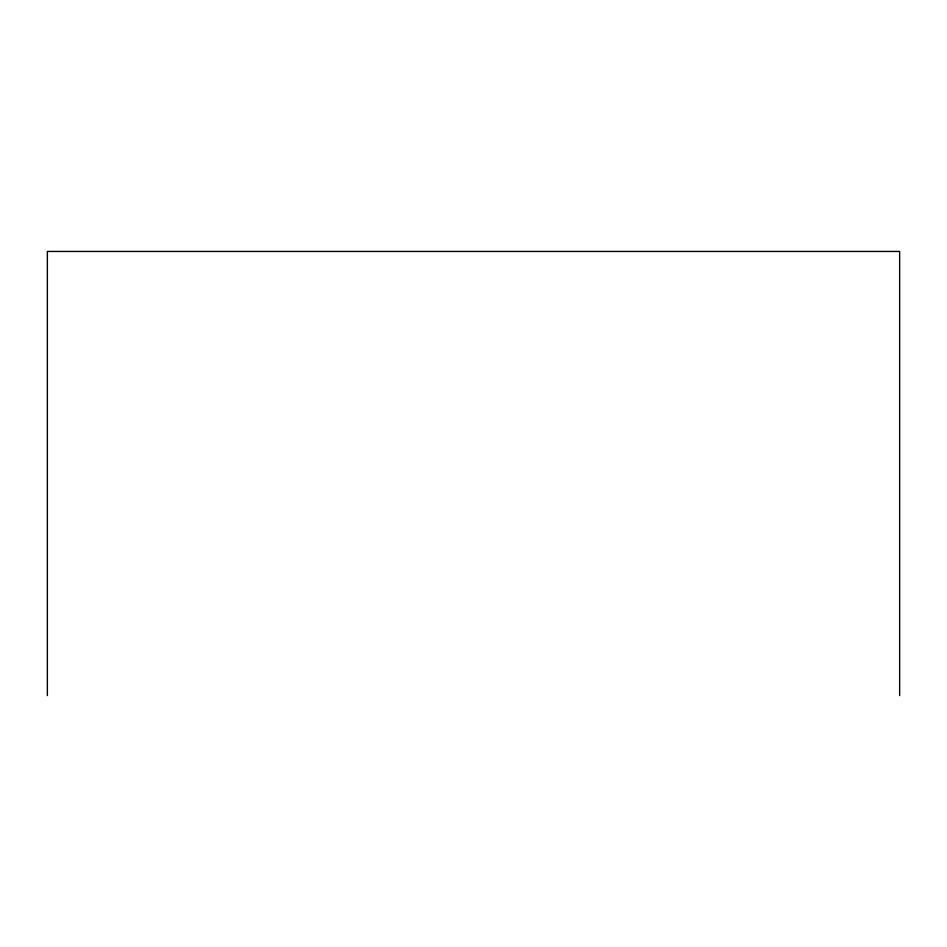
<?xml version="1.0" encoding="UTF-8"?>
<svg xmlns="http://www.w3.org/2000/svg" width="947" height="947" viewBox="0 0 947 947"><rect width="100%" height="100%" fill="white"/><g stroke="black" fill="none" stroke-linecap="round" stroke-linejoin="round"><path stroke-width="1.42" d="M899.65 695.56L899.65 251.44L47.35 251.44L47.35 695.56"/></g></svg>
